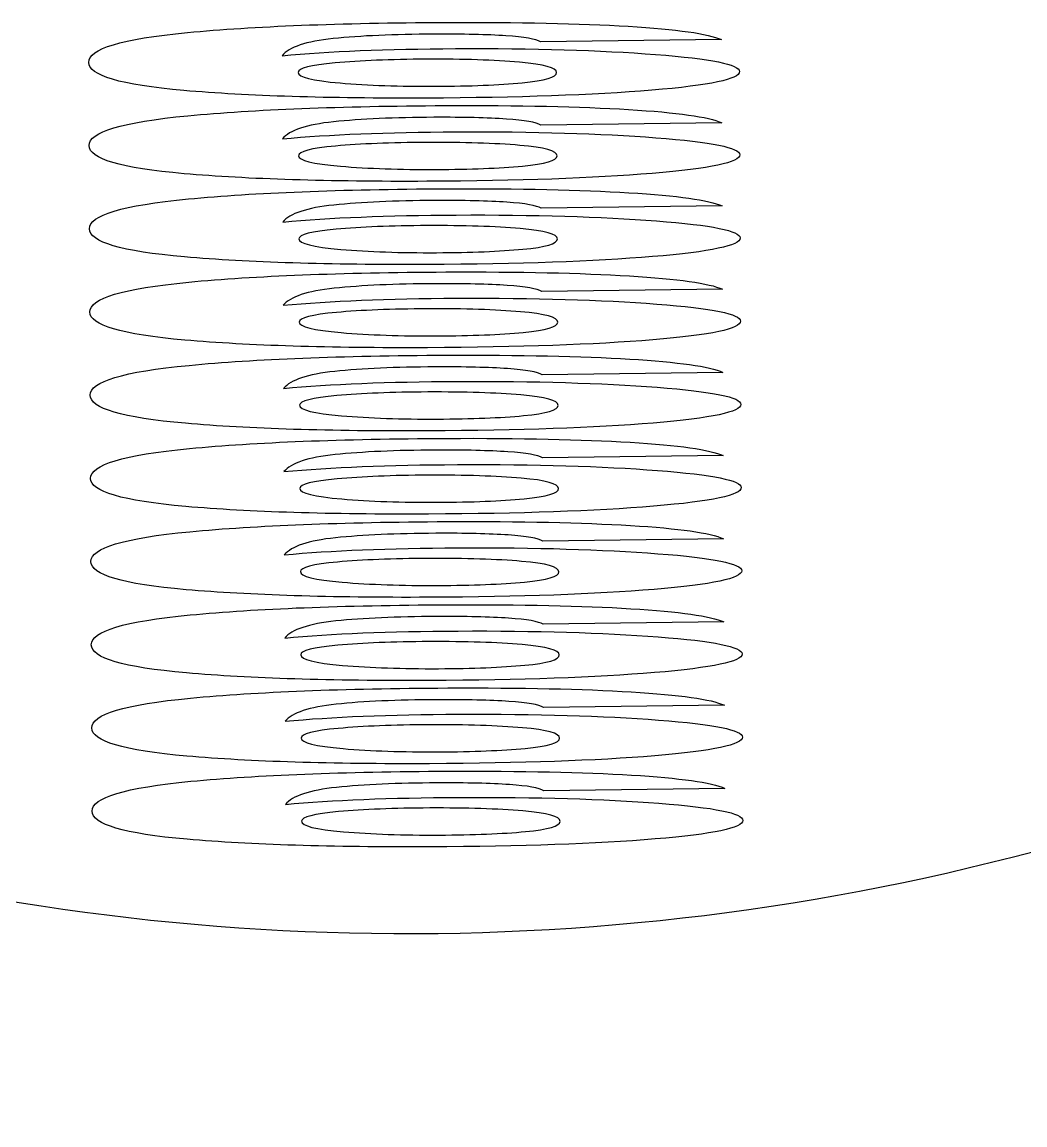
# Model space of a CAD drawing. Extents: x 6.4 to 97.6, y 202.3 to 293.5.
# Drawn here: x 46.81 to 64.9, y 202.32 to 222.2 of the extents above; entities that cross this region are included whole.
import ezdxf

# ---------------------------------------------------------------- set-up
doc = ezdxf.new("R2010")
doc.units = 0
doc.layers.add('Ebene_1', color=7, linetype='CONTINUOUS')

msp = doc.modelspace()

# ---------------------------------------------------------------- linework, layer by layer
at = {"layer": 'Ebene_1', "color": 7}
for p, q in [((59.421307, 221.888211), (56.161648, 221.846129)), ((59.421307, 221.888211), (56.161648, 221.846129)), ((59.421307, 221.888211), (59.421307, 221.888211)), ((59.421307, 221.888211), (59.421307, 221.888211)), ((51.789708, 221.295291), (51.789708, 221.295291)), ((51.789708, 221.295291), (51.789708, 221.295291)), ((59.428096, 220.388285), (56.168438, 220.346203)), ((59.428096, 220.388285), (59.428096, 220.388285)), ((51.796498, 219.795365), (51.796498, 219.795365)), ((59.434886, 218.888359), (56.175227, 218.846277)), ((59.434886, 218.888359), (59.434886, 218.888359)), ((51.803288, 218.295439), (51.803288, 218.295439)), ((59.441676, 217.388433), (56.182017, 217.346351)), ((59.441676, 217.388433), (59.441676, 217.388433)), ((51.810078, 216.795513), (51.810078, 216.795513)), ((59.448466, 215.888507), (56.188807, 215.846425)), ((59.448466, 215.888507), (59.448466, 215.888507)), ((51.816868, 215.295587), (51.816868, 215.295587)), ((59.455256, 214.388581), (56.195597, 214.346499)), ((59.455256, 214.388581), (59.455256, 214.388581)), ((51.823657, 213.795661), (51.823657, 213.795661)), ((59.462046, 212.888655), (56.202387, 212.846573)), ((59.462046, 212.888654), (59.462046, 212.888655)), ((51.830447, 212.295735), (51.830447, 212.295735)), ((59.468835, 211.388729), (56.209177, 211.346647)), ((59.468835, 211.388729), (59.468835, 211.388729)), ((51.837237, 210.795809), (51.837237, 210.795809)), ((59.475625, 209.888803), (56.215966, 209.846721)), ((59.475625, 209.888802), (59.475625, 209.888803)), ((51.844027, 209.295883), (51.844027, 209.295883)), ((59.482415, 208.388877), (56.222756, 208.346796)), ((59.482415, 208.388877), (59.482415, 208.388877)), ((51.850817, 207.795957), (51.850817, 207.795957))]:
    msp.add_line(p, q, dxfattribs=at)
for points in [[(49.796984, 222.01498), (50.986956, 222.128459), (52.532711, 222.189502), (54.434248, 222.19811)], [(49.796984, 222.01498), (50.986956, 222.128459), (52.532711, 222.189502), (54.434248, 222.19811)], [(54.434248, 222.19811), (55.768525, 222.20415), (56.871229, 222.1806), (57.742361, 222.127461)], [(54.434248, 222.19811), (55.768525, 222.20415), (56.871229, 222.1806), (57.742361, 222.127461)], [(57.742361, 222.127461), (58.621479, 222.074966), (59.181128, 221.995216), (59.421307, 221.888211)], [(57.742361, 222.127461), (58.621479, 222.074966), (59.181128, 221.995216), (59.421307, 221.888211)], [(48.013692, 221.477682), (48.012585, 221.722402), (48.607015, 221.901501), (49.796984, 222.01498)], [(48.013692, 221.477682), (48.012585, 221.722402), (48.607015, 221.901501), (49.796984, 222.01498)], [(52.422136, 221.905715), (51.934988, 221.85493), (51.627843, 221.752431), (51.500703, 221.598219)], [(52.422136, 221.905715), (51.934988, 221.85493), (51.627843, 221.752431), (51.500703, 221.598219)], [(54.231468, 221.986777), (53.520388, 221.983558), (52.917278, 221.956537), (52.422136, 221.905715)], [(54.231468, 221.986777), (53.520388, 221.983558), (52.917278, 221.956537), (52.422136, 221.905715)], [(55.537942, 221.956256), (55.202265, 221.979026), (54.766773, 221.9892), (54.231468, 221.986777)], [(55.537942, 221.956256), (55.202265, 221.979026), (54.766773, 221.9892), (54.231468, 221.986777)], [(56.161648, 221.846129), (56.081521, 221.896776), (55.87362, 221.933485), (55.537942, 221.956256)], [(56.161648, 221.846129), (56.081521, 221.896776), (55.87362, 221.933485), (55.537942, 221.956256)], [(51.500703, 221.598219), (52.339277, 221.677315), (53.381758, 221.719684), (54.628146, 221.725326)], [(51.500703, 221.598219), (52.339277, 221.677315), (53.381758, 221.719684), (54.628146, 221.725326)], [(54.628146, 221.725326), (56.034329, 221.731692), (57.236957, 221.696449), (58.236031, 221.6196)], [(54.628146, 221.725326), (56.034329, 221.731692), (57.236957, 221.696449), (58.236031, 221.6196)], [(54.10168, 221.53439), (53.454517, 221.53146), (52.907314, 221.509551), (52.460069, 221.468662)], [(54.10168, 221.53439), (53.454517, 221.53146), (52.907314, 221.509551), (52.460069, 221.468662)], [(55.77979, 221.480957), (55.332185, 221.519617), (54.772815, 221.537428), (54.10168, 221.53439)], [(55.77979, 221.480957), (55.332185, 221.519617), (54.772815, 221.537428), (54.10168, 221.53439)], [(58.236031, 221.6196), (59.243099, 221.542786), (59.746923, 221.440011), (59.747506, 221.311275)], [(58.236031, 221.6196), (59.243099, 221.542786), (59.746923, 221.440011), (59.747506, 221.311275)], [(49.729808, 220.969889), (48.586811, 221.06977), (48.014773, 221.239035), (48.013692, 221.477682)], [(49.729808, 220.969889), (48.586811, 221.06977), (48.014773, 221.239035), (48.013692, 221.477682)], [(52.460069, 221.468662), (52.012821, 221.42838), (51.789367, 221.37059), (51.789708, 221.295291)], [(52.460069, 221.468662), (52.012821, 221.42838), (51.789367, 221.37059), (51.789708, 221.295291)], [(56.451783, 221.293623), (56.45139, 221.380459), (56.227392, 221.442904), (55.77979, 221.480957)], [(56.451783, 221.293623), (56.45139, 221.380459), (56.227392, 221.442904), (55.77979, 221.480957)], [(59.747506, 221.311275), (59.748125, 221.174645), (59.221303, 221.06265), (58.167041, 220.975291)], [(59.747506, 221.311275), (59.748125, 221.174645), (59.221303, 221.06265), (58.167041, 220.975291)], [(51.789708, 221.295291), (51.790085, 221.212099), (52.042052, 221.14887), (52.545609, 221.105605)], [(51.789708, 221.295291), (51.790085, 221.212099), (52.042052, 221.14887), (52.545609, 221.105605)], [(52.545609, 221.105605), (53.04916, 221.062948), (53.624517, 221.043084), (54.27168, 221.046013)], [(52.545609, 221.105605), (53.04916, 221.062948), (53.624517, 221.043084), (54.27168, 221.046013)], [(54.27168, 221.046013), (54.894874, 221.048834), (55.414119, 221.069706), (55.829414, 221.108629)], [(54.27168, 221.046013), (54.894874, 221.048834), (55.414119, 221.069706), (55.829414, 221.108629)], [(55.829414, 221.108629), (56.244709, 221.147551), (56.452165, 221.209216), (56.451783, 221.293623)], [(55.829414, 221.108629), (56.244709, 221.147551), (56.452165, 221.209216), (56.451783, 221.293623)], [(54.104855, 220.833021), (52.331151, 220.824992), (50.872801, 220.870615), (49.729808, 220.969889)], [(54.104855, 220.833021), (52.331151, 220.824992), (50.872801, 220.870615), (49.729808, 220.969889)], [(58.167041, 220.975291), (57.112779, 220.887931), (55.758717, 220.840508), (54.104855, 220.833021)], [(58.167041, 220.975291), (57.112779, 220.887931), (55.758717, 220.840508), (54.104855, 220.833021)], [(48.020482, 219.977756), (48.019374, 220.222476), (48.613805, 220.401575), (49.803774, 220.515054)], [(49.803774, 220.515054), (50.993746, 220.628532), (52.539501, 220.689576), (54.441038, 220.698183)], [(54.441038, 220.698183), (55.775315, 220.704223), (56.878019, 220.680674), (57.74915, 220.627535)], [(57.74915, 220.627535), (58.628269, 220.57504), (59.187918, 220.49529), (59.428096, 220.388285)], [(52.428926, 220.405789), (51.941778, 220.355003), (51.634633, 220.252505), (51.507492, 220.098293)], [(54.238257, 220.48685), (53.527178, 220.483632), (52.924068, 220.456611), (52.428926, 220.405789)], [(55.544732, 220.45633), (55.209055, 220.4791), (54.773563, 220.489274), (54.238257, 220.48685)], [(56.168438, 220.346203), (56.088311, 220.39685), (55.880409, 220.433559), (55.544732, 220.45633)], [(51.507492, 220.098293), (52.346067, 220.177389), (53.388548, 220.219758), (54.634936, 220.2254)], [(54.634936, 220.2254), (56.041119, 220.231765), (57.243747, 220.196523), (58.242821, 220.119673)], [(58.242821, 220.119673), (59.249888, 220.042859), (59.753713, 219.940085), (59.754296, 219.811348)], [(49.736597, 219.469962), (48.593601, 219.569844), (48.021563, 219.739109), (48.020482, 219.977756)], [(52.466858, 219.968736), (52.019611, 219.928454), (51.796157, 219.870664), (51.796498, 219.795365)], [(54.10847, 220.034464), (53.461307, 220.031534), (52.914103, 220.009625), (52.466858, 219.968736)], [(55.78658, 219.981031), (55.338975, 220.019691), (54.779605, 220.037502), (54.10847, 220.034464)], [(56.458573, 219.793697), (56.45818, 219.880533), (56.234182, 219.942978), (55.78658, 219.981031)], [(51.796498, 219.795365), (51.796875, 219.712173), (52.048842, 219.648944), (52.552399, 219.605679)], [(55.836203, 219.608703), (56.251499, 219.647625), (56.458955, 219.70929), (56.458573, 219.793697)], [(59.754296, 219.811348), (59.754915, 219.674718), (59.228093, 219.562724), (58.173831, 219.475364)], [(52.552399, 219.605679), (53.05595, 219.563022), (53.631307, 219.543158), (54.27847, 219.546087)], [(54.27847, 219.546087), (54.901664, 219.548908), (55.420908, 219.56978), (55.836203, 219.608703)], [(54.111645, 219.333095), (52.33794, 219.325066), (50.879591, 219.370688), (49.736597, 219.469962)], [(58.173831, 219.475364), (57.119568, 219.388005), (55.765507, 219.340582), (54.111645, 219.333095)], [(49.810564, 219.015128), (51.000536, 219.128606), (52.546291, 219.18965), (54.447828, 219.198257)], [(54.447828, 219.198257), (55.782105, 219.204297), (56.884809, 219.180748), (57.75594, 219.127609)], [(57.75594, 219.127609), (58.635059, 219.075114), (59.194707, 218.995364), (59.434886, 218.888359)], [(48.027272, 218.47783), (48.026164, 218.72255), (48.620595, 218.901649), (49.810564, 219.015128)], [(54.245047, 218.986924), (53.533968, 218.983706), (52.930858, 218.956685), (52.435716, 218.905863)], [(55.551522, 218.956404), (55.215845, 218.979174), (54.780353, 218.989348), (54.245047, 218.986924)], [(56.175227, 218.846277), (56.095101, 218.896924), (55.887199, 218.933633), (55.551522, 218.956404)], [(52.435716, 218.905863), (51.948567, 218.855077), (51.641423, 218.752579), (51.514282, 218.598367)], [(51.514282, 218.598367), (52.352857, 218.677463), (53.395338, 218.719832), (54.641726, 218.725474)], [(54.641726, 218.725474), (56.047909, 218.731839), (57.250537, 218.696597), (58.249611, 218.619747)], [(22.728779, 218.621971), (35.276349, 206.074402), (54.146878, 202.32082), (70.541068, 209.111516)], [(54.11526, 218.534538), (53.468097, 218.531608), (52.920893, 218.509699), (52.473648, 218.46881)], [(55.79337, 218.481105), (55.345765, 218.519765), (54.786395, 218.537576), (54.11526, 218.534538)], [(58.249611, 218.619747), (59.256678, 218.542933), (59.760503, 218.440159), (59.761086, 218.311422)], [(49.743387, 217.970036), (48.600391, 218.069918), (48.028352, 218.239183), (48.027272, 218.47783)], [(52.473648, 218.46881), (52.026401, 218.428528), (51.802947, 218.370738), (51.803288, 218.295439)], [(56.465363, 218.293771), (56.46497, 218.380607), (56.240972, 218.443052), (55.79337, 218.481105)], [(51.803288, 218.295439), (51.803665, 218.212247), (52.055631, 218.149018), (52.559189, 218.105753)], [(55.842993, 218.108777), (56.258288, 218.147699), (56.465745, 218.209364), (56.465363, 218.293771)], [(59.761086, 218.311422), (59.761704, 218.174792), (59.234883, 218.062798), (58.18062, 217.975438)], [(54.118435, 217.833169), (52.34473, 217.82514), (50.886381, 217.870762), (49.743387, 217.970036)], [(52.559189, 218.105753), (53.06274, 218.063096), (53.638097, 218.043232), (54.285259, 218.046161)], [(58.18062, 217.975438), (57.126358, 217.888079), (55.772296, 217.840656), (54.118435, 217.833169)], [(54.285259, 218.046161), (54.908454, 218.048982), (55.427698, 218.069854), (55.842993, 218.108777)], [(49.817354, 217.515202), (51.007326, 217.62868), (52.553081, 217.689723), (54.454618, 217.698331)], [(54.454618, 217.698331), (55.788894, 217.704371), (56.891598, 217.680822), (57.76273, 217.627683)], [(57.76273, 217.627683), (58.641849, 217.575188), (59.201497, 217.495438), (59.441676, 217.388433)], [(48.034062, 216.977904), (48.032954, 217.222624), (48.627385, 217.401723), (49.817354, 217.515202)], [(52.442506, 217.405937), (51.955357, 217.355151), (51.648213, 217.252653), (51.521072, 217.098441)], [(54.251837, 217.486999), (53.540758, 217.48378), (52.937648, 217.456759), (52.442506, 217.405937)], [(55.558312, 217.456478), (55.222634, 217.479248), (54.787143, 217.489422), (54.251837, 217.486999)], [(56.182017, 217.346351), (56.101891, 217.396998), (55.893989, 217.433707), (55.558312, 217.456478)], [(51.521072, 217.098441), (52.359646, 217.177537), (53.402128, 217.219906), (54.648516, 217.225548)], [(54.648516, 217.225548), (56.054698, 217.231913), (57.257327, 217.196671), (58.256401, 217.119821)], [(49.750177, 216.470111), (48.607181, 216.569992), (48.035142, 216.739257), (48.034062, 216.977904)], [(52.480438, 216.968884), (52.03319, 216.928602), (51.809737, 216.870812), (51.810078, 216.795513)], [(54.12205, 217.034612), (53.474887, 217.031682), (52.927683, 217.009773), (52.480438, 216.968884)], [(55.800159, 216.981179), (55.352554, 217.019839), (54.793184, 217.03765), (54.12205, 217.034612)], [(56.472153, 216.793845), (56.47176, 216.880681), (56.247762, 216.943126), (55.800159, 216.981179)], [(58.256401, 217.119821), (59.263468, 217.043007), (59.767293, 216.940233), (59.767876, 216.811497)], [(51.810078, 216.795513), (51.810454, 216.712321), (52.062421, 216.649092), (52.565978, 216.605827)], [(55.849783, 216.608851), (56.265078, 216.647773), (56.472535, 216.709438), (56.472153, 216.793845)], [(59.767876, 216.811497), (59.768494, 216.674866), (59.241672, 216.562872), (58.18741, 216.475512)], [(52.565978, 216.605827), (53.06953, 216.56317), (53.644887, 216.543306), (54.292049, 216.546235)], [(54.292049, 216.546235), (54.915243, 216.549056), (55.434488, 216.569928), (55.849783, 216.608851)], [(54.125225, 216.333243), (52.35152, 216.325214), (50.893171, 216.370836), (49.750177, 216.470111)], [(58.18741, 216.475512), (57.133148, 216.388153), (55.779086, 216.34073), (54.125225, 216.333243)], [(49.824143, 216.015276), (51.014116, 216.128754), (52.55987, 216.189797), (54.461408, 216.198405)], [(54.461408, 216.198405), (55.795684, 216.204445), (56.898388, 216.180896), (57.76952, 216.127757)], [(48.040852, 215.477978), (48.039744, 215.722698), (48.634174, 215.901797), (49.824143, 216.015276)], [(54.258627, 215.987073), (53.547548, 215.983854), (52.944437, 215.956833), (52.449296, 215.906011)], [(55.565102, 215.956552), (55.229424, 215.979322), (54.793933, 215.989496), (54.258627, 215.987073)], [(56.188807, 215.846425), (56.108681, 215.897072), (55.900779, 215.933781), (55.565102, 215.956552)], [(57.76952, 216.127757), (58.648638, 216.075262), (59.208287, 215.995512), (59.448466, 215.888507)], [(52.449296, 215.906011), (51.962147, 215.855225), (51.655002, 215.752727), (51.527862, 215.598515)], [(51.527862, 215.598515), (52.366436, 215.677611), (53.408917, 215.71998), (54.655306, 215.725622)], [(55.806949, 215.481253), (55.359344, 215.519913), (54.799974, 215.537724), (54.12884, 215.534685)], [(54.655306, 215.725622), (56.061488, 215.731987), (57.264117, 215.696745), (58.263191, 215.619895)], [(58.263191, 215.619895), (59.270258, 215.543081), (59.774083, 215.440307), (59.774666, 215.311571)], [(49.756967, 214.970185), (48.61397, 215.070066), (48.041932, 215.239331), (48.040852, 215.477978)], [(52.487228, 215.468958), (52.03998, 215.428676), (51.816527, 215.370886), (51.816868, 215.295587)], [(54.12884, 215.534685), (53.481677, 215.531756), (52.934473, 215.509847), (52.487228, 215.468958)], [(56.478942, 215.293919), (56.478549, 215.380756), (56.254552, 215.4432), (55.806949, 215.481253)], [(51.816868, 215.295587), (51.817244, 215.212395), (52.069211, 215.149166), (52.572768, 215.105901)], [(55.856573, 215.108925), (56.271868, 215.147847), (56.479325, 215.209512), (56.478942, 215.293919)], [(59.774666, 215.311571), (59.775284, 215.17494), (59.248462, 215.062946), (58.1942, 214.975586)], [(54.132015, 214.833317), (52.35831, 214.825288), (50.899961, 214.87091), (49.756967, 214.970185)], [(52.572768, 215.105901), (53.076319, 215.063244), (53.651676, 215.04338), (54.298839, 215.046309)], [(58.1942, 214.975586), (57.139938, 214.888227), (55.785876, 214.840804), (54.132015, 214.833317)], [(54.298839, 215.046309), (54.922033, 215.04913), (55.441278, 215.070002), (55.856573, 215.108925)], [(49.830933, 214.51535), (51.020905, 214.628828), (52.56666, 214.689871), (54.468198, 214.698479)], [(54.468198, 214.698479), (55.802474, 214.704519), (56.905178, 214.68097), (57.77631, 214.627831)], [(57.77631, 214.627831), (58.655428, 214.575335), (59.215077, 214.495585), (59.455256, 214.388581)], [(48.047642, 213.978052), (48.046534, 214.222772), (48.640964, 214.401871), (49.830933, 214.51535)], [(52.456086, 214.406085), (51.968937, 214.355299), (51.661792, 214.252801), (51.534652, 214.098589)], [(54.265417, 214.487147), (53.554338, 214.483928), (52.951227, 214.456907), (52.456086, 214.406085)], [(55.571891, 214.456626), (55.236214, 214.479396), (54.800723, 214.48957), (54.265417, 214.487147)], [(56.195597, 214.346499), (56.115471, 214.397146), (55.907569, 214.433855), (55.571891, 214.456626)], [(51.534652, 214.098589), (52.373226, 214.177685), (53.415707, 214.220054), (54.662096, 214.225696)], [(54.662096, 214.225696), (56.068278, 214.232061), (57.270906, 214.196819), (58.269981, 214.119969)], [(49.763757, 213.470259), (48.62076, 213.57014), (48.048722, 213.739405), (48.047642, 213.978052)], [(52.494018, 213.969032), (52.04677, 213.92875), (51.823317, 213.87096), (51.823657, 213.795661)], [(54.135629, 214.034759), (53.488467, 214.03183), (52.941263, 214.009921), (52.494018, 213.969032)], [(55.813739, 213.981327), (55.366134, 214.019987), (54.806764, 214.037798), (54.135629, 214.034759)], [(56.485732, 213.793993), (56.485339, 213.88083), (56.261342, 213.943274), (55.813739, 213.981327)], [(58.269981, 214.119969), (59.277048, 214.043155), (59.780873, 213.940381), (59.781455, 213.811645)], [(51.823657, 213.795661), (51.824034, 213.712469), (52.076001, 213.64924), (52.579558, 213.605975)], [(55.863363, 213.608999), (56.278658, 213.647921), (56.486114, 213.709586), (56.485732, 213.793993)], [(59.781455, 213.811645), (59.782074, 213.675014), (59.255252, 213.56302), (58.20099, 213.47566)], [(52.579558, 213.605975), (53.083109, 213.563318), (53.658466, 213.543454), (54.305629, 213.546383)], [(54.305629, 213.546383), (54.928823, 213.549204), (55.448068, 213.570076), (55.863363, 213.608999)], [(54.138804, 213.333391), (52.3651, 213.325362), (50.906751, 213.370984), (49.763757, 213.470259)], [(58.20099, 213.47566), (57.146728, 213.388301), (55.792666, 213.340878), (54.138804, 213.333391)], [(49.837723, 213.015423), (51.027695, 213.128901), (52.57345, 213.189944), (54.474987, 213.198552)], [(54.474987, 213.198552), (55.809264, 213.204592), (56.911968, 213.181043), (57.7831, 213.127904)], [(48.054431, 212.478125), (48.053324, 212.722845), (48.647754, 212.901944), (49.837723, 213.015423)], [(54.272207, 212.98722), (53.561127, 212.984001), (52.958017, 212.95698), (52.462875, 212.906158)], [(55.578681, 212.956699), (55.243004, 212.979469), (54.807512, 212.989643), (54.272207, 212.98722)], [(56.202387, 212.846573), (56.12226, 212.89722), (55.914359, 212.933928), (55.578681, 212.956699)], [(57.7831, 213.127904), (58.662218, 213.075409), (59.221867, 212.995659), (59.462046, 212.888654)], [(52.462875, 212.906158), (51.975727, 212.855373), (51.668582, 212.752874), (51.541442, 212.598662)], [(51.541442, 212.598662), (52.380016, 212.677758), (53.422497, 212.720127), (54.668885, 212.725769)], [(54.668885, 212.725769), (56.075068, 212.732135), (57.277696, 212.696892), (58.27677, 212.620042)], [(58.27677, 212.620042), (59.283838, 212.543229), (59.787662, 212.440454), (59.788245, 212.311718)], [(49.770547, 211.970332), (48.62755, 212.070213), (48.055512, 212.239478), (48.054431, 212.478125)], [(52.500808, 212.469105), (52.05356, 212.428823), (51.830106, 212.371033), (51.830447, 212.295735)], [(54.142419, 212.534833), (53.495257, 212.531904), (52.948053, 212.509994), (52.500808, 212.469105)], [(55.820529, 212.4814), (55.372924, 212.52006), (54.813554, 212.537871), (54.142419, 212.534833)], [(56.492522, 212.294067), (56.492129, 212.380903), (56.268131, 212.443347), (55.820529, 212.4814)], [(51.830447, 212.295735), (51.830824, 212.212542), (52.082791, 212.149313), (52.586348, 212.106048)], [(55.870153, 212.109072), (56.285448, 212.147995), (56.492904, 212.20966), (56.492522, 212.294067)], [(59.788245, 212.311718), (59.788864, 212.175088), (59.262042, 212.063093), (58.20778, 211.975734)], [(54.145594, 211.833464), (52.37189, 211.825435), (50.91354, 211.871058), (49.770547, 211.970332)], [(52.586348, 212.106048), (53.089899, 212.063391), (53.665256, 212.043527), (54.312419, 212.046457)], [(58.20778, 211.975734), (57.153518, 211.888374), (55.799456, 211.840951), (54.145594, 211.833464)], [(54.312419, 212.046457), (54.935613, 212.049278), (55.454858, 212.070149), (55.870153, 212.109072)], [(49.844513, 211.515498), (51.034485, 211.628976), (52.58024, 211.690019), (54.481777, 211.698627)], [(54.481777, 211.698627), (55.816054, 211.704667), (56.918758, 211.681118), (57.789889, 211.627979)], [(57.789889, 211.627979), (58.669008, 211.575484), (59.228657, 211.495734), (59.468835, 211.388729)], [(48.061221, 210.9782), (48.060113, 211.22292), (48.654544, 211.402019), (49.844513, 211.515498)], [(52.469665, 211.406233), (51.982517, 211.355447), (51.675372, 211.252949), (51.548231, 211.098737)], [(54.278996, 211.487295), (53.567917, 211.484076), (52.964807, 211.457055), (52.469665, 211.406233)], [(55.585471, 211.456774), (55.249794, 211.479544), (54.814302, 211.489718), (54.278996, 211.487295)], [(56.209177, 211.346647), (56.12905, 211.397294), (55.921148, 211.434003), (55.585471, 211.456774)], [(51.548231, 211.098737), (52.386806, 211.177833), (53.429287, 211.220202), (54.675675, 211.225844)], [(54.675675, 211.225844), (56.081858, 211.232209), (57.284486, 211.196967), (58.28356, 211.120117)], [(49.777336, 210.470407), (48.63434, 210.570288), (48.062302, 210.739553), (48.061221, 210.9782)], [(52.507597, 210.96918), (52.06035, 210.928898), (51.836896, 210.871108), (51.837237, 210.795809)], [(54.149209, 211.034908), (53.502046, 211.031978), (52.954842, 211.010069), (52.507597, 210.96918)], [(55.827319, 210.981475), (55.379714, 211.020135), (54.820344, 211.037946), (54.149209, 211.034908)], [(56.499312, 210.794141), (56.498919, 210.880977), (56.274921, 210.943422), (55.827319, 210.981475)], [(58.28356, 211.120117), (59.290627, 211.043303), (59.794452, 210.940529), (59.795035, 210.811793)], [(51.837237, 210.795809), (51.837614, 210.712617), (52.089581, 210.649388), (52.593138, 210.606123)], [(55.876942, 210.609147), (56.292238, 210.648069), (56.499694, 210.709734), (56.499312, 210.794141)], [(59.795035, 210.811793), (59.795654, 210.675162), (59.268832, 210.563168), (58.21457, 210.475808)], [(52.593138, 210.606123), (53.096689, 210.563465), (53.672046, 210.543601), (54.319209, 210.546531)], [(54.319209, 210.546531), (54.942403, 210.549352), (55.461647, 210.570224), (55.876942, 210.609147)], [(54.152384, 210.333539), (52.378679, 210.32551), (50.92033, 210.371132), (49.777336, 210.470407)], [(58.21457, 210.475808), (57.160307, 210.388449), (55.806246, 210.341026), (54.152384, 210.333539)], [(49.851303, 210.015571), (51.041275, 210.129049), (52.58703, 210.190093), (54.488567, 210.1987)], [(54.488567, 210.1987), (55.822844, 210.20474), (56.925548, 210.181191), (57.796679, 210.128052)], [(48.068011, 209.478273), (48.066903, 209.722993), (48.661334, 209.902092), (49.851303, 210.015571)], [(54.285786, 209.987368), (53.574707, 209.984149), (52.971597, 209.957128), (52.476455, 209.906306)], [(55.592261, 209.956847), (55.256584, 209.979617), (54.821092, 209.989791), (54.285786, 209.987368)], [(57.796679, 210.128052), (58.675798, 210.075557), (59.235446, 209.995807), (59.475625, 209.888802)], [(52.476455, 209.906306), (51.989306, 209.855521), (51.682162, 209.753022), (51.555021, 209.59881)], [(56.215966, 209.846721), (56.13584, 209.897368), (55.927938, 209.934076), (55.592261, 209.956847)], [(51.555021, 209.59881), (52.393596, 209.677906), (53.436077, 209.720275), (54.682465, 209.725917)], [(54.682465, 209.725917), (56.088648, 209.732283), (57.291276, 209.69704), (58.29035, 209.620191)], [(58.29035, 209.620191), (59.297417, 209.543377), (59.801242, 209.440602), (59.801825, 209.311866)], [(49.784126, 208.97048), (48.64113, 209.070361), (48.069091, 209.239626), (48.068011, 209.478273)], [(52.514387, 209.469253), (52.06714, 209.428971), (51.843686, 209.371181), (51.844027, 209.295883)], [(54.155999, 209.534981), (53.508836, 209.532051), (52.961632, 209.510142), (52.514387, 209.469253)], [(55.834109, 209.481548), (55.386504, 209.520208), (54.827134, 209.538019), (54.155999, 209.534981)], [(56.506102, 209.294215), (56.505709, 209.381051), (56.281711, 209.443495), (55.834109, 209.481548)], [(51.844027, 209.295883), (51.844404, 209.21269), (52.09637, 209.149461), (52.599928, 209.106196)], [(55.883732, 209.10922), (56.299027, 209.148143), (56.506484, 209.209808), (56.506102, 209.294215)], [(59.801825, 209.311866), (59.802443, 209.175236), (59.275622, 209.063241), (58.221359, 208.975882)], [(52.599928, 209.106196), (53.103479, 209.063539), (53.678836, 209.043675), (54.325998, 209.046605)], [(58.221359, 208.975882), (57.167097, 208.888522), (55.813035, 208.841099), (54.159174, 208.833612)], [(54.325998, 209.046605), (54.949193, 209.049426), (55.468437, 209.070298), (55.883732, 209.10922)], [(54.159174, 208.833612), (52.385469, 208.825583), (50.92712, 208.871206), (49.784126, 208.97048)], [(49.858093, 208.515646), (51.048065, 208.629124), (52.59382, 208.690167), (54.495357, 208.698775)], [(54.495357, 208.698775), (55.829633, 208.704815), (56.932337, 208.681266), (57.803469, 208.628127)], [(57.803469, 208.628127), (58.682588, 208.575632), (59.242236, 208.495882), (59.482415, 208.388877)], [(48.074801, 207.978348), (48.073693, 208.223068), (48.668124, 208.402167), (49.858093, 208.515646)], [(52.483245, 208.406381), (51.996096, 208.355595), (51.688952, 208.253097), (51.561811, 208.098885)], [(54.292576, 208.487443), (53.581497, 208.484224), (52.978387, 208.457203), (52.483245, 208.406381)], [(55.599051, 208.456922), (55.263373, 208.479692), (54.827882, 208.489866), (54.292576, 208.487443)], [(56.222756, 208.346796), (56.14263, 208.397442), (55.934728, 208.434151), (55.599051, 208.456922)], [(51.561811, 208.098885), (52.400385, 208.177981), (53.442867, 208.22035), (54.689255, 208.225992)], [(54.689255, 208.225992), (56.095437, 208.232357), (57.298066, 208.197115), (58.29714, 208.120265)], [(54.162789, 208.035056), (53.515626, 208.032126), (52.968422, 208.010217), (52.521177, 207.969328)], [(55.840898, 207.981623), (55.393293, 208.020283), (54.833923, 208.038094), (54.162789, 208.035056)], [(56.512892, 207.794289), (56.512499, 207.881125), (56.288501, 207.94357), (55.840898, 207.981623)], [(58.29714, 208.120265), (59.304207, 208.043452), (59.808032, 207.940677), (59.808615, 207.811941)], [(49.790916, 207.470555), (48.64792, 207.570436), (48.075881, 207.739701), (48.074801, 207.978348)], [(52.521177, 207.969328), (52.073929, 207.929046), (51.850476, 207.871256), (51.850817, 207.795957)], [(51.850817, 207.795957), (51.851193, 207.712765), (52.10316, 207.649536), (52.606717, 207.606271)], [(55.890522, 207.609295), (56.305817, 207.648217), (56.513274, 207.709882), (56.512892, 207.794289)], [(59.808615, 207.811941), (59.809233, 207.675311), (59.282411, 207.563316), (58.228149, 207.475956)], [(52.606717, 207.606271), (53.110269, 207.563613), (53.685626, 207.543749), (54.332788, 207.546679)], [(54.332788, 207.546679), (54.955982, 207.5495), (55.475227, 207.570372), (55.890522, 207.609295)], [(54.165964, 207.333687), (52.392259, 207.325658), (50.93391, 207.37128), (49.790916, 207.470555)], [(58.228149, 207.475956), (57.173887, 207.388597), (55.819825, 207.341174), (54.165964, 207.333687)]]:
    msp.add_open_spline(points, degree=3, dxfattribs=at)

doc.saveas('drawing.dxf')
